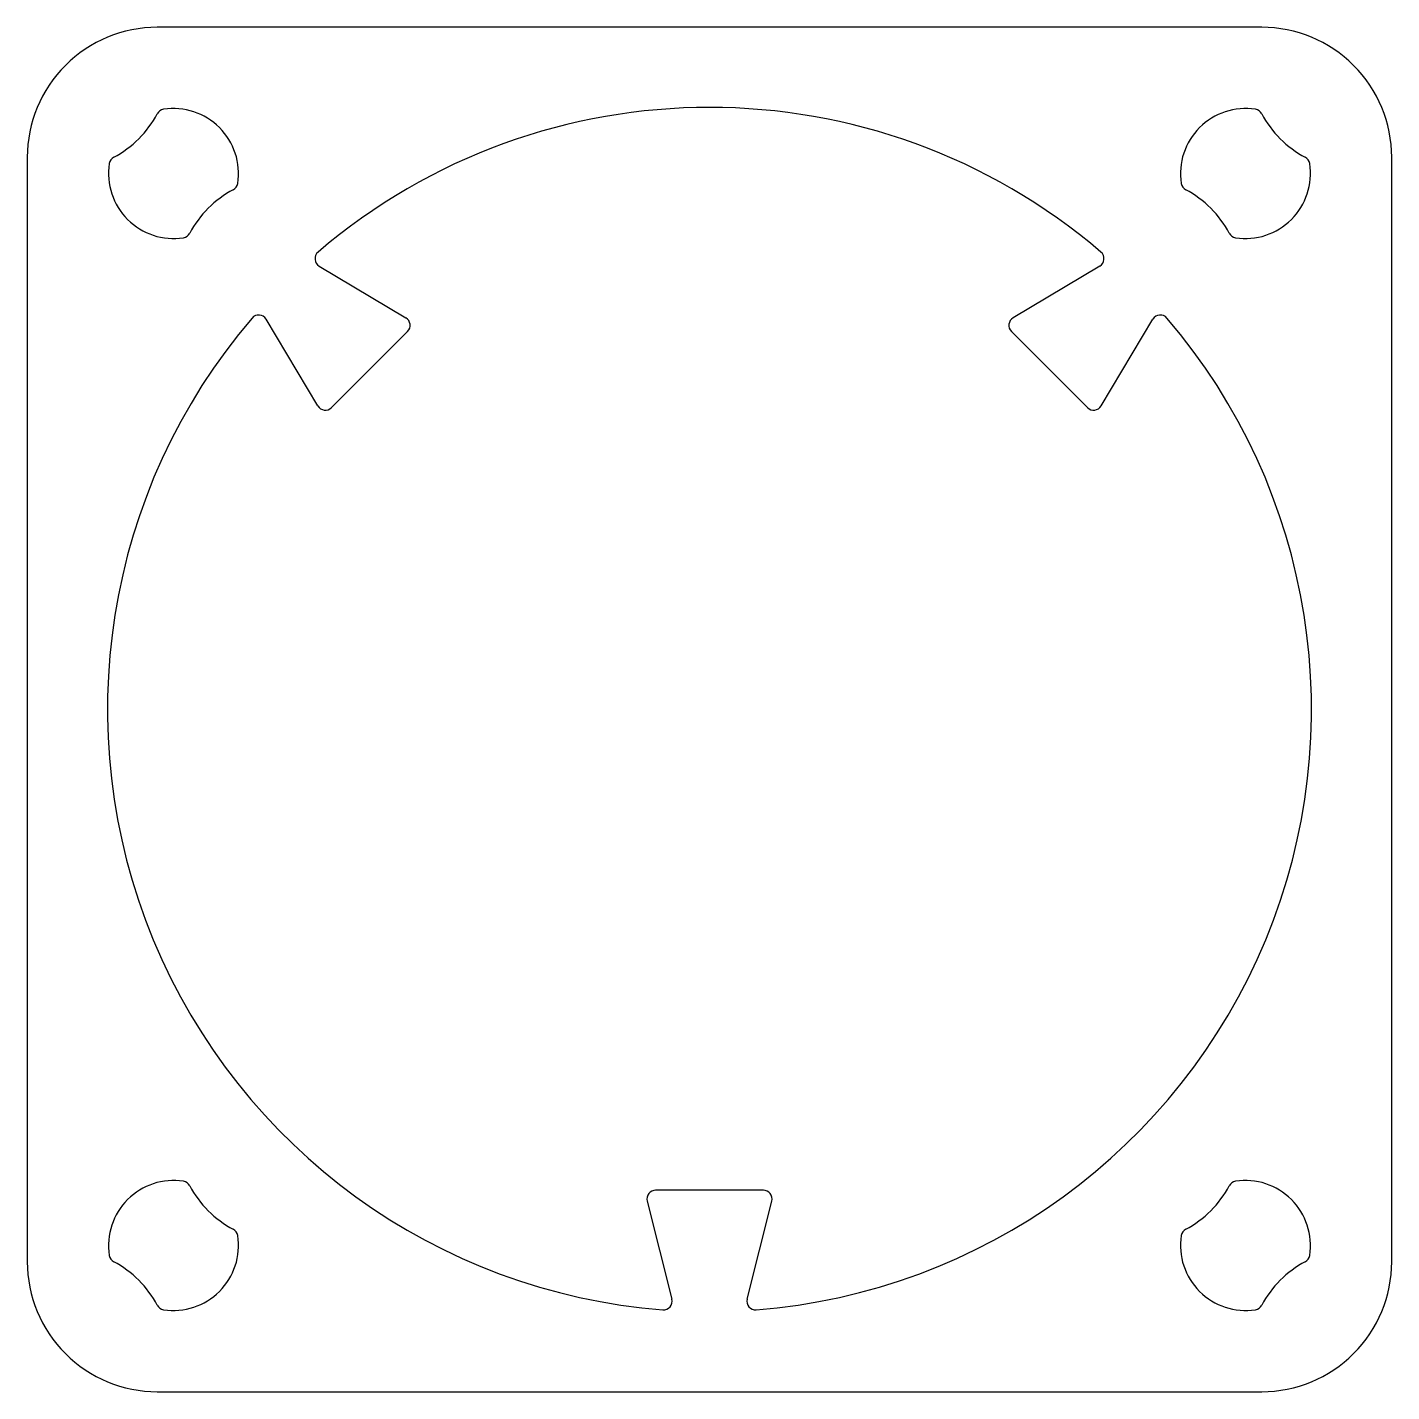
# Model space of a CAD drawing. Header units: millimetres. Extents: x 0 to 31.5, y 0 to 31.5.
import ezdxf

# ---------------------------------------------------------------- set-up
doc = ezdxf.new("R2010")
doc.units = ezdxf.units.MM
doc.header["$MEASUREMENT"] = 0

msp = doc.modelspace()

# ---------------------------------------------------------------- linework, layer by layer
for p, q in [((6.74, 25.987), (8.741, 24.791)), ((24.76, 25.987), (22.759, 24.791)), ((6.709, 22.759), (5.513, 24.76)), ((24.791, 22.759), (25.987, 24.76)), ((8.78, 24.478), (7.022, 22.72)), ((22.72, 24.478), (24.478, 22.72)), ((16.993, 4.65), (14.507, 4.65)), ((14.313, 4.401), (14.883, 2.14)), ((16.617, 2.14), (17.187, 4.401))]:
    msp.add_line(p, q)
msp.add_lwpolyline([(3, 0), (28.5, 0, 0.414214), (31.5, 3), (31.5, 28.5, 0.414214), (28.5, 31.5), (3, 31.5, 0.414214), (0, 28.5), (0, 3, 0.414214)], format="xyb", close=True)
for centre, radius, start, end in [((3.376, 28.124), 1.5, 351.2333, 98.7667), ((15.75, 15.75), 13.9, 49.4427, 130.5573), ((28.124, 28.124), 1.5, 81.2333, 188.7667), ((0.83, 30.67), 2.465, 298.2394, 331.7606), ((3.177, 29.409), 0.2, 98.7667, 151.7606), ((28.323, 29.409), 0.2, 28.2394, 81.2333), ((30.67, 30.67), 2.465, 208.2394, 241.7606), ((3.376, 28.124), 1.5, 171.2333, 278.7667), ((2.091, 28.323), 0.2, 118.2394, 171.2333), ((28.124, 28.124), 1.5, 261.2333, 8.7667), ((29.409, 28.323), 0.2, 8.7667, 61.7606), ((5.921, 25.579), 2.465, 118.2394, 151.7606), ((4.66, 27.926), 0.2, 298.2394, 351.2333), ((26.84, 27.926), 0.2, 188.7667, 241.7606), ((25.579, 25.579), 2.465, 28.2394, 61.7606), ((3.574, 26.84), 0.2, 278.7667, 331.7606), ((27.926, 26.84), 0.2, 208.2394, 261.2333), ((6.842, 26.159), 0.2, 130.5573, 239.148), ((24.658, 26.159), 0.2, 300.852, 49.4427), ((15.75, 15.75), 13.9, 139.4427, 265.5573), ((5.341, 24.658), 0.2, 30.852, 139.4427), ((8.639, 24.619), 0.2, 315, 59.148), ((15.75, 15.75), 13.9, 274.4427, 40.5573), ((22.861, 24.619), 0.2, 120.852, 225), ((26.159, 24.658), 0.2, 40.5573, 149.148), ((6.881, 22.861), 0.2, 210.852, 315), ((24.619, 22.861), 0.2, 225, 329.148), ((3.376, 3.376), 1.5, 81.2333, 188.7667), ((3.574, 4.66), 0.2, 28.2394, 81.2333), ((5.921, 5.921), 2.465, 208.2394, 241.7606), ((25.579, 5.921), 2.465, 298.2394, 331.7606), ((27.926, 4.66), 0.2, 98.7667, 151.7606), ((28.124, 3.376), 1.5, 351.2333, 98.7667), ((14.507, 4.45), 0.2, 90, 194.148), ((16.993, 4.45), 0.2, 345.852, 90), ((3.376, 3.376), 1.5, 261.2333, 8.7667), ((4.66, 3.574), 0.2, 8.7667, 61.7606), ((28.124, 3.376), 1.5, 171.2333, 278.7667), ((26.84, 3.574), 0.2, 118.2394, 171.2333), ((2.091, 3.177), 0.2, 188.7667, 241.7606), ((0.83, 0.83), 2.465, 28.2394, 61.7606), ((30.67, 0.83), 2.465, 118.2394, 151.7606), ((29.409, 3.177), 0.2, 298.2394, 351.2333), ((3.177, 2.091), 0.2, 208.2394, 261.2333), ((14.689, 2.091), 0.2, 265.5573, 14.148), ((16.811, 2.091), 0.2, 165.852, 274.4427), ((28.323, 2.091), 0.2, 278.7667, 331.7606)]:
    msp.add_arc(centre, radius, start, end)

doc.saveas('drawing.dxf')
